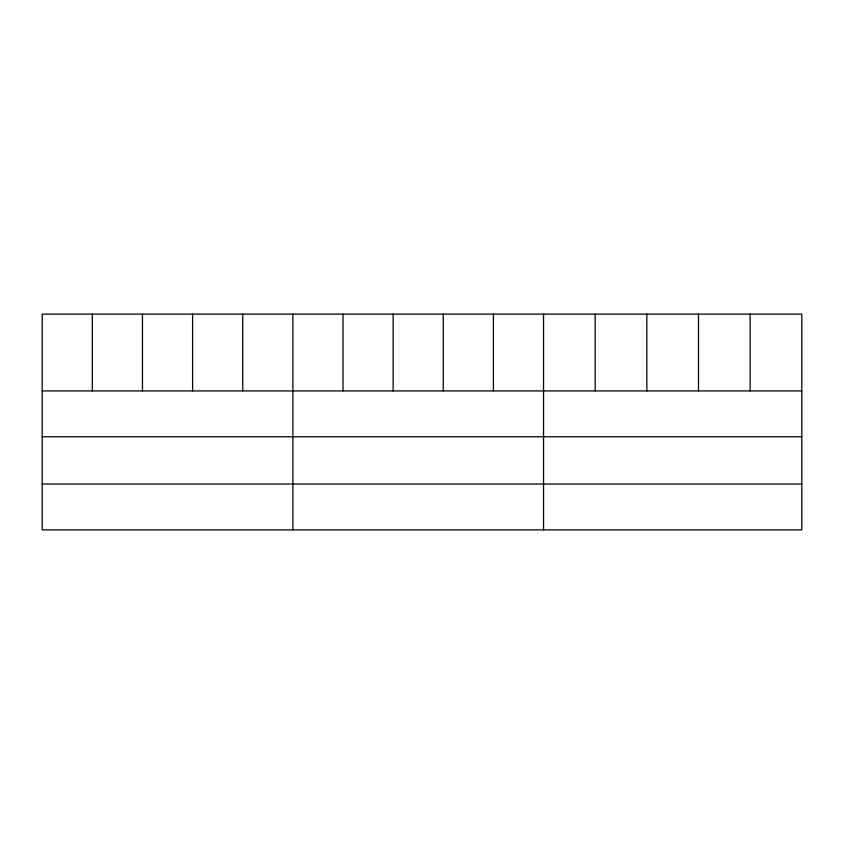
<?xml version="1.0" encoding="UTF-8"?>
<svg xmlns="http://www.w3.org/2000/svg" width="844" height="844" viewBox="0 0 844 844"><rect width="100%" height="100%" fill="white"/><g stroke="black" fill="none" stroke-linecap="round" stroke-linejoin="round"><path stroke-width="1.27" d="M801.8 436.77L801.8 314.126L42.2 314.126L42.2 529.874L801.8 529.874L801.8 436.77L42.2 436.77M42.2 390.92L801.8 390.92M42.2 484.023L801.8 484.023M750.147 314.126L750.147 390.92M698.494 314.126L698.494 390.92M646.842 314.126L646.842 390.92M595.189 314.126L595.189 390.92M543.536 314.126L543.536 529.874M493.402 314.126L493.402 390.92M443.269 314.126L443.269 390.92M393.135 314.126L393.135 390.92M343.002 314.126L343.002 390.92M292.868 314.126L292.868 529.874M242.734 314.126L242.734 390.92M192.601 314.126L192.601 390.92M142.467 314.126L142.467 390.92M92.334 314.126L92.334 390.92"/></g></svg>
